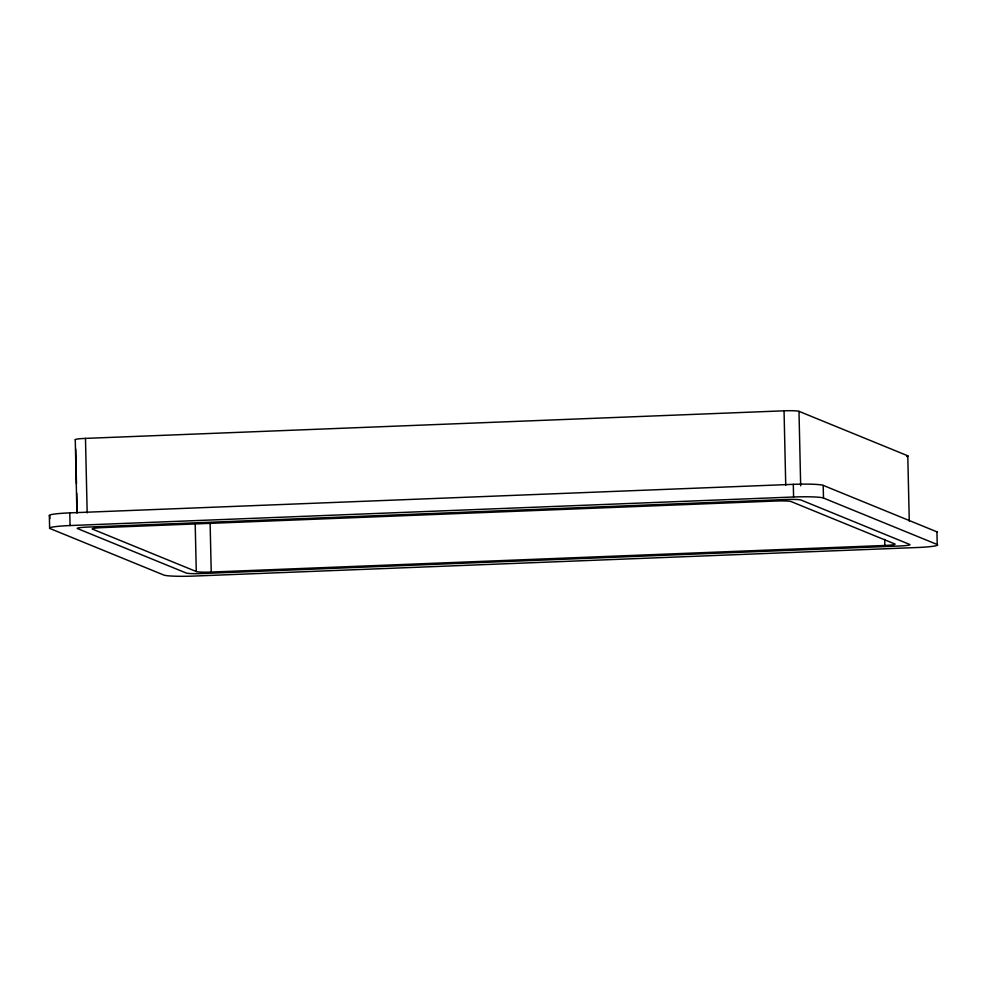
<?xml version="1.0" encoding="UTF-8"?>
<svg xmlns="http://www.w3.org/2000/svg" width="987" height="987" viewBox="0 0 987 987"><rect width="100%" height="100%" fill="white"/><g stroke="black" fill="none" stroke-linecap="round" stroke-linejoin="round"><path stroke-width="1.48" d="M75.481 439.894A12.72 1.086 -1.3 0 1 85.474 438.388L784.048 410.814A12.72 1.086 -1.3 0 1 798.989 411.332L907.781 455.797L909.274 521.173M49.843 518.706L49.782 515.893A25.44 2.171 -1.3 0 1 69.781 512.882L793.301 484.333A25.44 2.171 -1.3 0 1 823.195 485.37L936.934 531.845A25.44 2.171 -1.3 0 1 937.366 532.4M937.218 544.516A25.44 2.171 -1.3 0 1 917.219 547.514L193.699 576.075A25.44 2.171 -1.3 0 1 163.805 575.039L50.066 528.563A25.44 2.171 -1.3 0 1 70.077 525.553L793.585 497.004A25.44 2.171 -1.3 0 1 823.479 498.04L937.218 544.516L936.934 531.845M211.23 572.053L884.846 545.466A12.72 1.086 -1.3 0 0 894.851 543.973L791.006 501.532A12.72 1.086 -1.3 0 0 776.053 501.014L102.438 527.601A12.72 1.086 -1.3 0 0 92.433 529.106L196.277 571.535A12.72 1.086 -1.3 0 0 211.23 572.053L210.12 523.122M884.71 539.358L884.846 545.466M823.195 485.37L823.479 498.04M798.989 411.332L800.679 485.838M793.301 484.333L793.585 497.004M784.048 410.814L785.738 485.32M195.204 524.134L196.277 571.535M85.474 438.388L87.177 512.895M75.691 449.011L76.48 483.988M76.69 493.105L77.134 512.87M75.259 439.758L76.924 512.734M69.781 512.882L70.077 525.553M49.35 515.621L49.634 528.292M907.781 455.797A12.72 1.086 -1.3 0 1 906.708 456.512M786.059 499.508L87.498 527.083A12.72 1.086 -1.3 0 0 77.492 528.588L186.284 573.04A12.72 1.086 -1.3 0 0 201.225 573.558L899.799 545.984A12.72 1.086 -1.3 0 0 909.792 544.491L801.012 500.027A12.72 1.086 -1.3 0 0 786.059 499.508"/></g></svg>
